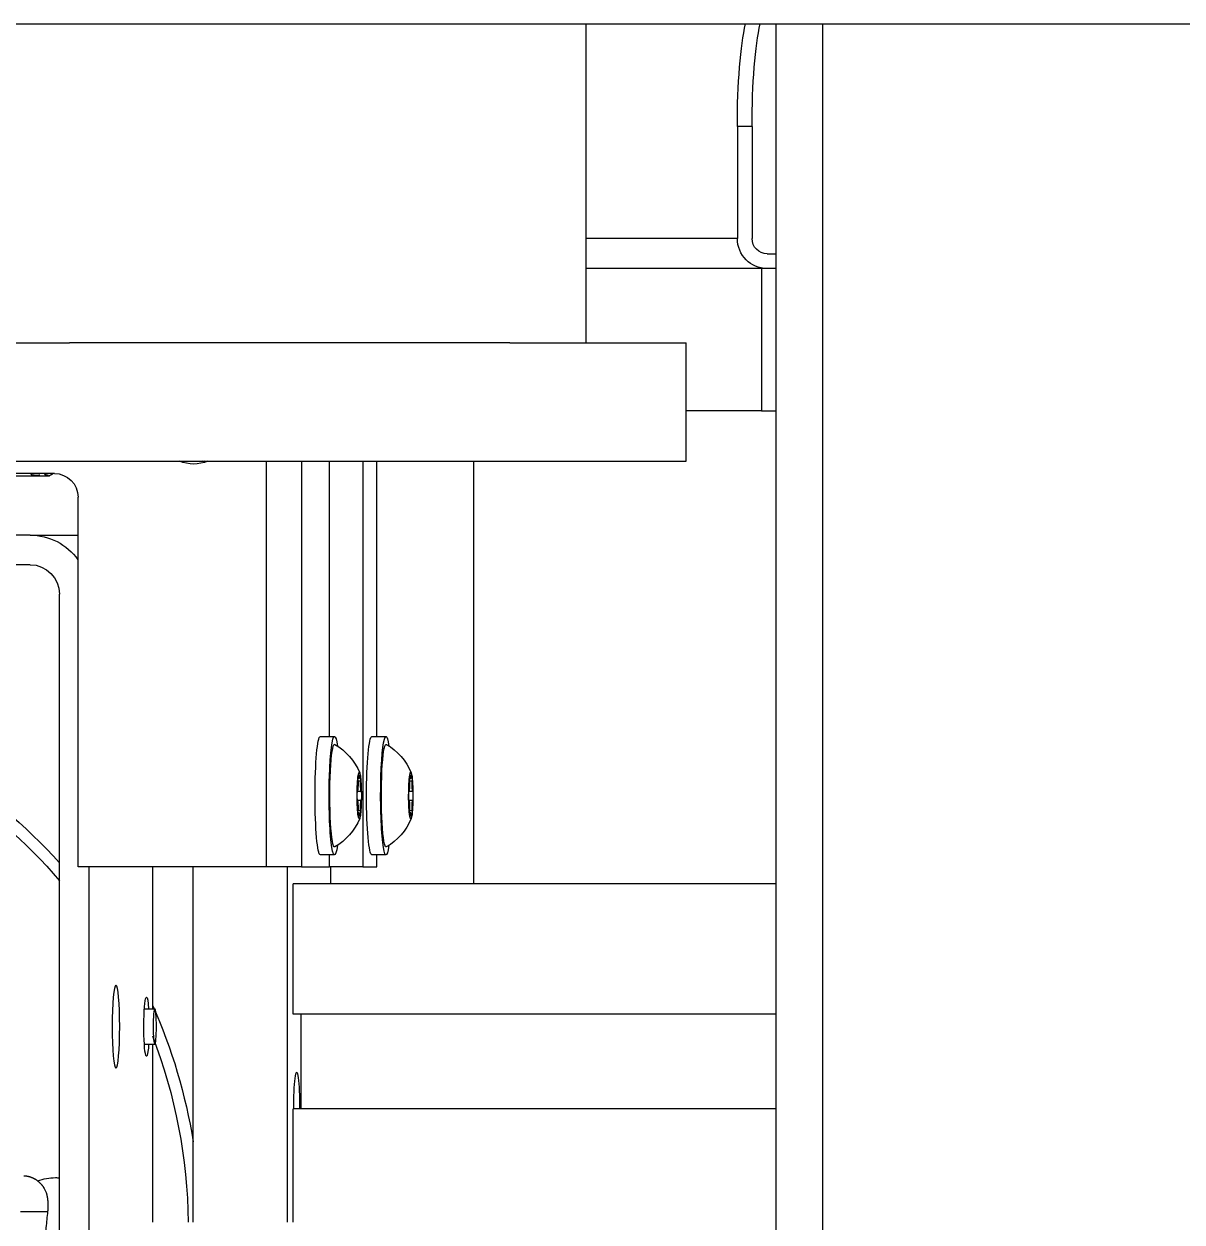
# Model space of a CAD drawing. Header units: millimetres. Extents: x -187347 to 135007, y -6415 to 292048.
# Drawn here: x -51175.7 to -51077.9, y 30169.4 to 30270.5 of the extents above; entities that cross this region are included whole.
import ezdxf

# ---------------------------------------------------------------- set-up
doc = ezdxf.new("R2010")
doc.units = ezdxf.units.MM
doc.header["$LTSCALE"] = 100
doc.layers.get('0').update_dxf_attribs({"lineweight": 18})
doc.layers.add('Layout CAT2', color=6, linetype='Continuous')

# ---------------------------------------------------------------- blocks, each defined once
blk = doc.blocks.new('643h346h634')
at = {"color": 0}
for p, q in [((17654.75, -876.4), (17654.75, -1676.4)), ((17650.78, -1676.4), (17650.78, -1420.78)), ((17590.32, -1459.49), (17590.32, -1628.25)), ((17592.81, -1459.49), (17592.81, -1605.25)), ((17598.16, -1590.25), (17598.16, -1575.25)), ((17601.6, -1575.25), (17601.6, -1605.25)), ((17609.57, -1575.25), (17609.57, -1605.25)), ((17610.03, -1575.25), (17610.03, -1584.81)), ((17587.03, -1576.15), (17589.31, -1576.15)), ((17650.78, -1584.81), (17610.03, -1584.81)), ((17610.69, -1592.81), (17610.69, -1584.81)), ((17598.36, -1590.25), (17597.48, -1590.25)), ((17610.04, -1592.81), (17610.04, -1603.81)), ((17610.2, -1592.81), (17610.04, -1592.81)), ((17650.78, -1592.81), (17610.04, -1592.81)), ((17650.78, -1592.81), (17610.2, -1592.81)), ((17597.48, -1593.25), (17598.36, -1593.25)), ((17598.16, -1605.25), (17598.16, -1593.25)), ((17650.78, -1603.81), (17610.04, -1603.81)), ((17613.2, -1605.25), (17613.2, -1603.81)), ((17625.28, -1603.81), (17625.28, -1639.49)), ((17591.88, -1605.25), (17591.88, -1636.45)), ((17607.76, -1605.25), (17591.88, -1605.25)), ((17607.76, -1639.49), (17607.76, -1605.25)), ((17607.76, -1639.49), (17607.76, -1605.25)), ((17610.75, -1605.25), (17607.76, -1605.25)), ((17610.75, -1605.25), (17613.11, -1605.25)), ((17610.75, -1639.49), (17610.75, -1605.25)), ((17615.92, -1605.25), (17613.11, -1605.25)), ((17613.11, -1605.25), (17613.11, -1606.25)), ((17615.92, -1639.49), (17615.92, -1605.25)), ((17615.92, -1605.25), (17617.1, -1605.25)), ((17617.1, -1605.25), (17617.1, -1606.25)), ((17613.53, -1606.25), (17612.34, -1606.25)), ((17617.88, -1606.25), (17616.69, -1606.25)), ((17615.52, -1609.83), (17615.62, -1609.83)), ((17615.52, -1610), (17615.73, -1610)), ((17615.53, -1609.61), (17615.58, -1609.61)), ((17619.87, -1609.83), (17619.97, -1609.83)), ((17619.87, -1610), (17620.08, -1610)), ((17619.88, -1609.61), (17619.93, -1609.61)), ((17615.47, -1610.87), (17615.78, -1610.87)), ((17619.82, -1610.87), (17620.13, -1610.87)), ((17615.47, -1611.64), (17615.78, -1611.64)), ((17619.82, -1611.64), (17620.13, -1611.64)), ((17615.52, -1612.51), (17615.73, -1612.51)), ((17615.62, -1612.67), (17615.52, -1612.67)), ((17615.53, -1612.89), (17615.58, -1612.89)), ((17619.87, -1612.51), (17620.08, -1612.51)), ((17619.97, -1612.67), (17619.87, -1612.67)), ((17619.88, -1612.89), (17619.93, -1612.89)), ((17612.34, -1616.25), (17613.53, -1616.25)), ((17613.11, -1616.25), (17613.11, -1639.49)), ((17613.53, -1615.59), (17613.55, -1615.58)), ((17616.69, -1616.25), (17617.88, -1616.25)), ((17617.1, -1616.25), (17617.1, -1639.49)), ((17617.88, -1615.59), (17617.9, -1615.58)), ((17587.83, -1630.75), (17547.95, -1630.75)), ((17587.83, -1633.25), (17547.95, -1633.25)), ((17587.83, -1633.25), (17591.88, -1633.25)), ((17589.89, -1638.45), (17547.95, -1638.45)), ((17585.38, -1638.25), (17589.48, -1638.25)), ((17298.84, -1639.49), (17643.22, -1639.49)), ((17643.22, -1639.49), (17643.22, -1649.49)), ((17649.58, -1643.75), (17643.22, -1643.75)), ((17649.58, -1643.75), (17650.78, -1643.75)), ((17649.58, -1655.75), (17649.58, -1643.75)), ((17558.33, -1649.49), (17591.16, -1649.49)), ((17628.33, -1649.49), (17591.17, -1649.49)), ((17628.33, -1649.49), (17643.22, -1649.49)), ((17634.75, -1676.4), (17634.75, -1649.49)), ((17649.58, -1655.75), (17634.75, -1655.75)), ((17650.78, -1655.75), (17649.58, -1655.75)), ((17650.05, -1657), (17650.78, -1657)), ((17647.54, -1658.28), (17634.75, -1658.28)), ((17647.54, -1667.75), (17647.54, -1658.28)), ((17648.78, -1667.75), (17648.78, -1658.28)), ((17648.78, -1667.75), (17647.54, -1667.75)), ((17229.75, -1676.4), (18129.75, -1676.4))]:
    blk.add_line(p, q, dxfattribs=at)
for centre, radius, start, end in [((17556.18, -1574.75), 45, 338.8838, 359.3587), ((17589.98, -1574.75), 4.25, 249.2213, 270), ((17589.98, -1574.75), 4.25, 270, 274.6069), ((17556.18, -1574.75), 46, 335.8631, 350.91), ((17556.18, -1574.75), 45, 286.2675, 319.3481), ((17556.18, -1574.75), 46, 285.9075, 317.9137), ((17611.05, -1611.25), 5, 22.7146, 59.9597), ((17615.4, -1611.25), 5, 22.7146, 59.9597), ((17611.05, -1611.25), 5, 300.0403, 337.2854), ((17615.4, -1611.25), 5, 300.0403, 337.2854), ((17587.43, -1642.12), 4.38, 56.9355, 62.0945)]:
    blk.add_arc(centre, radius, start, end, dxfattribs=at)
for centre, major_axis, ratio, start_param, end_param in [((17587.55, -1576.15), (0, 3), 0.642784, 3.970459, 4.154093), ((17610.34, -1585.25), (0, 2.65), 0.090637, 1.404783, 4.712389), ((17610.34, -1585.25), (0, 2.65), 0.090637, 4.712389, 4.878501), ((17597.66, -1591.75), (0, -2.5), 0.090637, 2.214332, 6.283185), ((17597.66, -1591.75), (0, -2.5), 0.090637, 0, 0.927359), ((17613.53, -1611.25), (0, -5), 0.090637, 2.563638, 6.283185), ((17617.88, -1611.25), (0, -5), 0.090637, 2.563638, 6.283185), ((17612.34, -1611.25), (0, -5), 0.090637, 3.141593, 6.283185), ((17613.53, -1611.25), (0, -4.33), 0.090637, 3.089266, 6.283185), ((17616.69, -1611.25), (0, -5), 0.090637, 3.141593, 6.283185), ((17617.88, -1611.25), (0, -4.33), 0.090637, 3.089266, 6.283185), ((17615.62, -1611.25), (0, -1.97), 0.090637, 2.617994, 3.665191), ((17619.97, -1611.25), (0, -1.97), 0.090637, 2.617994, 3.665191), ((17615.62, -1611.25), (0, -1.98), 0.090637, 3.665191, 4.712389), ((17615.46, -1610.2), (0, 0.69), 0.090637, 3.373135, 5.004445), ((17615.55, -1609.88), (0, -0.395), 0.090637, 3.665191, 5.004445), ((17615.55, -1609.88), (0, -0.395), 0.090637, 2.325938, 3.665191), ((17615.62, -1609.14), (0, 0.69), 0.090637, 2.325938, 3.957248), ((17615.7, -1609.88), (0, -0.395), 0.090637, 2.617994, 3.957248), ((17615.7, -1609.88), (0, -0.395), 0.090637, 1.27874, 2.617994), ((17615.62, -1611.25), (0, -1.98), 0.090637, 1.570796, 2.617994), ((17615.79, -1610.2), (0, 0.69), 0.090637, 1.27874, 2.91005), ((17619.97, -1611.25), (0, -1.98), 0.090637, 3.665191, 4.712389), ((17619.81, -1610.2), (0, 0.69), 0.090637, 3.373135, 5.004445), ((17619.9, -1609.88), (0, -0.395), 0.090637, 3.665191, 5.004445), ((17619.9, -1609.88), (0, -0.395), 0.090637, 2.325938, 3.665191), ((17619.97, -1609.14), (0, 0.69), 0.090637, 2.325938, 3.957248), ((17620.05, -1609.88), (0, -0.395), 0.090637, 2.617994, 3.957248), ((17620.05, -1609.88), (0, -0.395), 0.090637, 1.27874, 2.617994), ((17619.97, -1611.25), (0, -1.98), 0.090637, 1.570796, 2.617994), ((17620.14, -1610.2), (0, 0.69), 0.090637, 1.27874, 2.91005), ((17615.48, -1611.25), (0, -0.395), 0.090637, 3.373135, 4.712389), ((17615.48, -1611.25), (0, -0.395), 0.090637, 4.712389, 6.051643), ((17615.62, -1611.25), (0, -1.97), 0.090637, 4.712389, 5.759587), ((17615.62, -1611.25), (0, -1.98), 0.090637, 0.523599, 1.570796), ((17615.77, -1611.25), (0, -0.395), 0.090637, 1.570796, 2.91005), ((17615.77, -1611.25), (0, -0.395), 0.090637, 0.231542, 1.570796), ((17619.83, -1611.25), (0, -0.395), 0.090637, 3.373135, 4.712389), ((17619.83, -1611.25), (0, -0.395), 0.090637, 4.712389, 6.051643), ((17619.97, -1611.25), (0, -1.97), 0.090637, 4.712389, 5.759587), ((17619.97, -1611.25), (0, -1.98), 0.090637, 0.523599, 1.570796), ((17620.12, -1611.25), (0, -0.395), 0.090637, 1.570796, 2.91005), ((17620.12, -1611.25), (0, -0.395), 0.090637, 0.231542, 1.570796), ((17615.46, -1612.31), (0, 0.69), 0.090637, 4.420333, 6.051643), ((17615.79, -1612.31), (0, 0.69), 0.090637, 0.231542, 1.862853), ((17619.81, -1612.31), (0, 0.69), 0.090637, 4.420333, 6.051643), ((17620.14, -1612.31), (0, 0.69), 0.090637, 0.231542, 1.862853), ((17615.55, -1612.62), (0, -0.395), 0.090637, 4.420333, 5.759587), ((17615.55, -1612.62), (0, -0.395), 0.090637, 5.759587, 7.09884), ((17615.62, -1611.25), (0, -1.97), 0.090637, 5.759587, 6.806784), ((17615.62, -1613.36), (0, 0.69), 0.090637, 5.46753, 7.09884), ((17615.7, -1612.62), (0, -0.395), 0.090637, 5.46753, 6.806784), ((17615.7, -1612.62), (0, -0.395), 0.090637, 0.523599, 1.862853), ((17619.9, -1612.62), (0, -0.395), 0.090637, 4.420333, 5.759587), ((17619.9, -1612.62), (0, -0.395), 0.090637, 5.759587, 7.09884), ((17619.97, -1611.25), (0, -1.97), 0.090637, 5.759587, 6.806784), ((17619.97, -1613.36), (0, 0.69), 0.090637, 5.46753, 7.09884), ((17620.05, -1612.62), (0, -0.395), 0.090637, 5.46753, 6.806784), ((17620.05, -1612.62), (0, -0.395), 0.090637, 0.523599, 1.862853), ((17613.53, -1611.25), (0, -5), 0.090637, 0, 0.577955), ((17617.88, -1611.25), (0, -5), 0.090637, 0, 0.577955), ((17587.83, -1628.25), (0, 2.5), 0.995884, 3.141593, 4.712389), ((17587.83, -1628.25), (0, 5), 0.995884, 3.141593, 4.089961), ((17589.89, -1636.45), (0, 2), 0.995884, 3.141593, 4.712389), ((17601.64, -1642.45), (0, -3.2), 0.995884, 2.757533, 3.525751), ((17603.58, -1642.45), (0, -3.2), 0.995884, 3.450778, 3.525666), ((17603.03, -1642.45), (0, 3), 0.995884, 0.08635, 0.148887), ((17650.05, -1658.28), (0, -2.53), 0.990284, 3.141593, 4.712389), ((17650.05, -1658.28), (0, -1.28), 0.990284, 3.141593, 4.712389), ((17648.93, -1667.75), (0, 10), 0.139061, 1.570796, 2.61567), ((17650.17, -1667.75), (0, 10), 0.139061, 1.570796, 2.61567)]:
    blk.add_ellipse(centre, major_axis=major_axis, ratio=ratio, start_param=start_param, end_param=end_param, dxfattribs=at)
for centre, major_axis in [((17595.08, -1591.75), (0, -3.5)), ((17598.36, -1591.75), (0, 1.5))]:
    blk.add_ellipse(centre, major_axis=major_axis, ratio=0.090637, dxfattribs=at)
blk.add_open_spline([(17589.31, -1576.15), (17588.74, -1570.65)], degree=1, dxfattribs=at)
for points, knots in [([(17589.19, -1577.74), (17589.19, -1577.74), (17589.19, -1577.72), (17589.2, -1577.7), (17589.21, -1577.68), (17589.21, -1577.65), (17589.22, -1577.63), (17589.22, -1577.61), (17589.23, -1577.58), (17589.24, -1577.56), (17589.24, -1577.53), (17589.25, -1577.51), (17589.25, -1577.48), (17589.26, -1577.46), (17589.26, -1577.43), (17589.27, -1577.41), (17589.27, -1577.38), (17589.28, -1577.35), (17589.28, -1577.33), (17589.29, -1577.3), (17589.29, -1577.27), (17589.29, -1577.24), (17589.3, -1577.22), (17589.3, -1577.19), (17589.31, -1577.16), (17589.31, -1577.13), (17589.31, -1577.1), (17589.32, -1577.07), (17589.32, -1577.04), (17589.32, -1577.01), (17589.32, -1576.98), (17589.33, -1576.95), (17589.33, -1576.92), (17589.33, -1576.89), (17589.33, -1576.86), (17589.33, -1576.83), (17589.34, -1576.79), (17589.34, -1576.76), (17589.34, -1576.72), (17589.34, -1576.68), (17589.34, -1576.64), (17589.34, -1576.6), (17589.34, -1576.55), (17589.34, -1576.51), (17589.33, -1576.46), (17589.33, -1576.41), (17589.33, -1576.37), (17589.33, -1576.31), (17589.32, -1576.26), (17589.32, -1576.21), (17589.31, -1576.17), (17589.31, -1576.15)], [0, 0, 0, 0, 0.015443, 0.031013, 0.046713, 0.06254, 0.078495, 0.094579, 0.110791, 0.127132, 0.1436, 0.160197, 0.176922, 0.193776, 0.210758, 0.227868, 0.245106, 0.262473, 0.279968, 0.297591, 0.315343, 0.333223, 0.351231, 0.369367, 0.387632, 0.406026, 0.424547, 0.443197, 0.461975, 0.480882, 0.499917, 0.517016, 0.534948, 0.553711, 0.573307, 0.593734, 0.614994, 0.637086, 0.66001, 0.683766, 0.708354, 0.733774, 0.760026, 0.787111, 0.815027, 0.843776, 0.873356, 0.903769, 0.935014, 0.967091, 1, 1, 1, 1]), ([(17587.31, -1579.15), (17587.32, -1579.15), (17587.33, -1579.15), (17587.35, -1579.15), (17587.38, -1579.15), (17587.4, -1579.15), (17587.42, -1579.15), (17587.44, -1579.15), (17587.46, -1579.15), (17587.48, -1579.15), (17587.5, -1579.14), (17587.52, -1579.14), (17587.54, -1579.14), (17587.55, -1579.14), (17587.57, -1579.13), (17587.59, -1579.13), (17587.61, -1579.13), (17587.63, -1579.12), (17587.65, -1579.12), (17587.67, -1579.12), (17587.68, -1579.11), (17587.7, -1579.11), (17587.72, -1579.1), (17587.74, -1579.1), (17587.75, -1579.1), (17587.77, -1579.09), (17587.79, -1579.09), (17587.8, -1579.08), (17587.82, -1579.08), (17587.83, -1579.07), (17587.85, -1579.07), (17587.86, -1579.06), (17587.88, -1579.06), (17587.9, -1579.05), (17587.91, -1579.05), (17587.92, -1579.04), (17587.94, -1579.04), (17587.95, -1579.03), (17587.97, -1579.02), (17587.98, -1579.02), (17588, -1579.01), (17588.01, -1579.01), (17588.02, -1579), (17588.04, -1579), (17588.05, -1578.99), (17588.06, -1578.98), (17588.07, -1578.98), (17588.09, -1578.97), (17588.1, -1578.97), (17588.11, -1578.96), (17588.12, -1578.95), (17588.13, -1578.95), (17588.14, -1578.94), (17588.16, -1578.94), (17588.17, -1578.93), (17588.18, -1578.92), (17588.19, -1578.92), (17588.2, -1578.91), (17588.21, -1578.91), (17588.23, -1578.89), (17588.26, -1578.87), (17588.31, -1578.85), (17588.35, -1578.82), (17588.39, -1578.79), (17588.43, -1578.76), (17588.47, -1578.73), (17588.51, -1578.69), (17588.55, -1578.66), (17588.59, -1578.63), (17588.62, -1578.59), (17588.66, -1578.56), (17588.69, -1578.52), (17588.73, -1578.49), (17588.76, -1578.45), (17588.79, -1578.41), (17588.83, -1578.37), (17588.86, -1578.34), (17588.89, -1578.3), (17588.92, -1578.26), (17588.94, -1578.22), (17588.96, -1578.19), (17588.97, -1578.18)], [0, 0, 0, 0, 0.011412, 0.022726, 0.033943, 0.045061, 0.056083, 0.067006, 0.077832, 0.088559, 0.09919, 0.109722, 0.120157, 0.130494, 0.140733, 0.150875, 0.160919, 0.170865, 0.180713, 0.190464, 0.200117, 0.209672, 0.21913, 0.228489, 0.237752, 0.246916, 0.255983, 0.264951, 0.273823, 0.282596, 0.291272, 0.29985, 0.30833, 0.316713, 0.324998, 0.333185, 0.341275, 0.349266, 0.357161, 0.364957, 0.372655, 0.380256, 0.38776, 0.395165, 0.402473, 0.409683, 0.416795, 0.42381, 0.430727, 0.437546, 0.444268, 0.450891, 0.457417, 0.463846, 0.470177, 0.476409, 0.482545, 0.488582, 0.494522, 0.500364, 0.526458, 0.552322, 0.577955, 0.603358, 0.62853, 0.653472, 0.678183, 0.702665, 0.726916, 0.750937, 0.774728, 0.798289, 0.821621, 0.844722, 0.867593, 0.890235, 0.912647, 0.93483, 0.956783, 0.978506, 1, 1, 1, 1]), ([(17588.58, -1638.35), (17588.59, -1638.35), (17588.59, -1638.35), (17588.59, -1638.34), (17588.59, -1638.34), (17588.59, -1638.34), (17588.6, -1638.34), (17588.6, -1638.33), (17588.6, -1638.33), (17588.6, -1638.33), (17588.6, -1638.33), (17588.6, -1638.32), (17588.6, -1638.32), (17588.6, -1638.32), (17588.6, -1638.31), (17588.58, -1638.3), (17588.55, -1638.29), (17588.51, -1638.28), (17588.47, -1638.28), (17588.41, -1638.28), (17588.35, -1638.28), (17588.29, -1638.28), (17588.22, -1638.29), (17588.16, -1638.3), (17588.11, -1638.3), (17588.07, -1638.31), (17588.04, -1638.32), (17588.01, -1638.32), (17588, -1638.33), (17587.98, -1638.33), (17587.97, -1638.34), (17587.95, -1638.34), (17587.94, -1638.34), (17587.93, -1638.35), (17587.93, -1638.35)], [0, 0, 0, 0, 0.010206, 0.020402, 0.030593, 0.040786, 0.050987, 0.061203, 0.071439, 0.081702, 0.091999, 0.102335, 0.112718, 0.123154, 0.183616, 0.244105, 0.306993, 0.368867, 0.430783, 0.493746, 0.557704, 0.620781, 0.684036, 0.748569, 0.790416, 0.832049, 0.873848, 0.892148, 0.910297, 0.92833, 0.946282, 0.964188, 0.982083, 1, 1, 1, 1]), ([(17589.09, -1638.35), (17589.08, -1638.35), (17589.09, -1638.35), (17589.1, -1638.34), (17589.11, -1638.34), (17589.12, -1638.34), (17589.13, -1638.34), (17589.14, -1638.33), (17589.15, -1638.33), (17589.16, -1638.33), (17589.17, -1638.33), (17589.18, -1638.32), (17589.19, -1638.32), (17589.21, -1638.32), (17589.25, -1638.31), (17589.29, -1638.3), (17589.33, -1638.29), (17589.36, -1638.28), (17589.38, -1638.28), (17589.38, -1638.28), (17589.38, -1638.28), (17589.36, -1638.28), (17589.34, -1638.29), (17589.3, -1638.3), (17589.27, -1638.3), (17589.24, -1638.31), (17589.21, -1638.32), (17589.18, -1638.32), (17589.17, -1638.33), (17589.15, -1638.33), (17589.13, -1638.34), (17589.12, -1638.34), (17589.1, -1638.34), (17589.09, -1638.35), (17589.09, -1638.35)], [0, 0, 0, 0, 0.0102, 0.020389, 0.030574, 0.04076, 0.050955, 0.061165, 0.071395, 0.081653, 0.091944, 0.102276, 0.112654, 0.123085, 0.183548, 0.244036, 0.306961, 0.368865, 0.430807, 0.493792, 0.557747, 0.620822, 0.684073, 0.748602, 0.790441, 0.832067, 0.87386, 0.892158, 0.910305, 0.928336, 0.946287, 0.964191, 0.982084, 1, 1, 1, 1])]:
    blk.add_open_spline(points, degree=3, knots=knots, dxfattribs=at)

msp = doc.modelspace()

# ---------------------------------------------------------------- block references
at = {"layer": 'Layout CAT2', "xscale": -1, "rotation": 180}
msp.add_blockref('643h346h634', (-68763.03, 28594.1, -3.45), dxfattribs=at)

doc.saveas('drawing.dxf')
